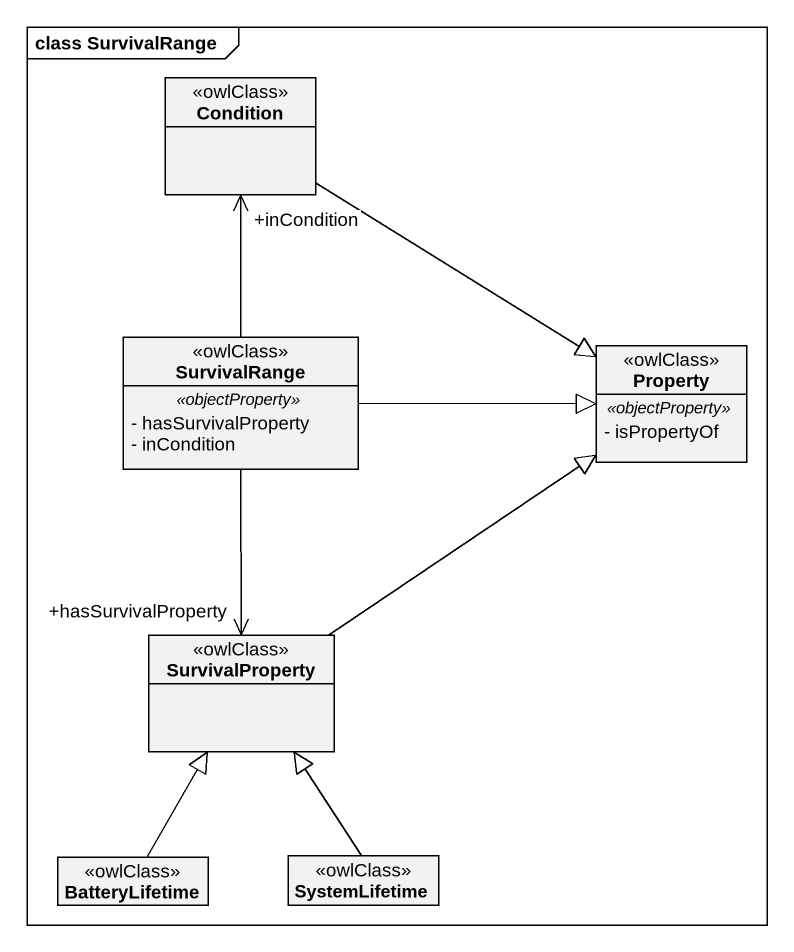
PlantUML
@startuml
mainframe class SurvivalRange
hide circle
hide empty members
skinparam classAttributeIconSize 0
class Condition <<owlClass>>
class SurvivalRange <<owlClass>> {
  .. <<objectProperty>> ..
  - hasSurvivalProperty
  - inCondition
}
class Property <<owlClass>> {
  .. <<objectProperty>> ..
  - isPropertyOf
}
class SurvivalProperty <<owlClass>>
class BatteryLifetime <<owlClass>>
class SystemLifetime <<owlClass>>
Condition --|> Property
SurvivalRange -up-> "+inCondition" Condition
SurvivalRange -right-|> Property
SurvivalRange --> "+hasSurvivalProperty" SurvivalProperty
SurvivalProperty -up-|> Property
BatteryLifetime -up-|> SurvivalProperty
SystemLifetime -up-|> SurvivalProperty
@enduml
